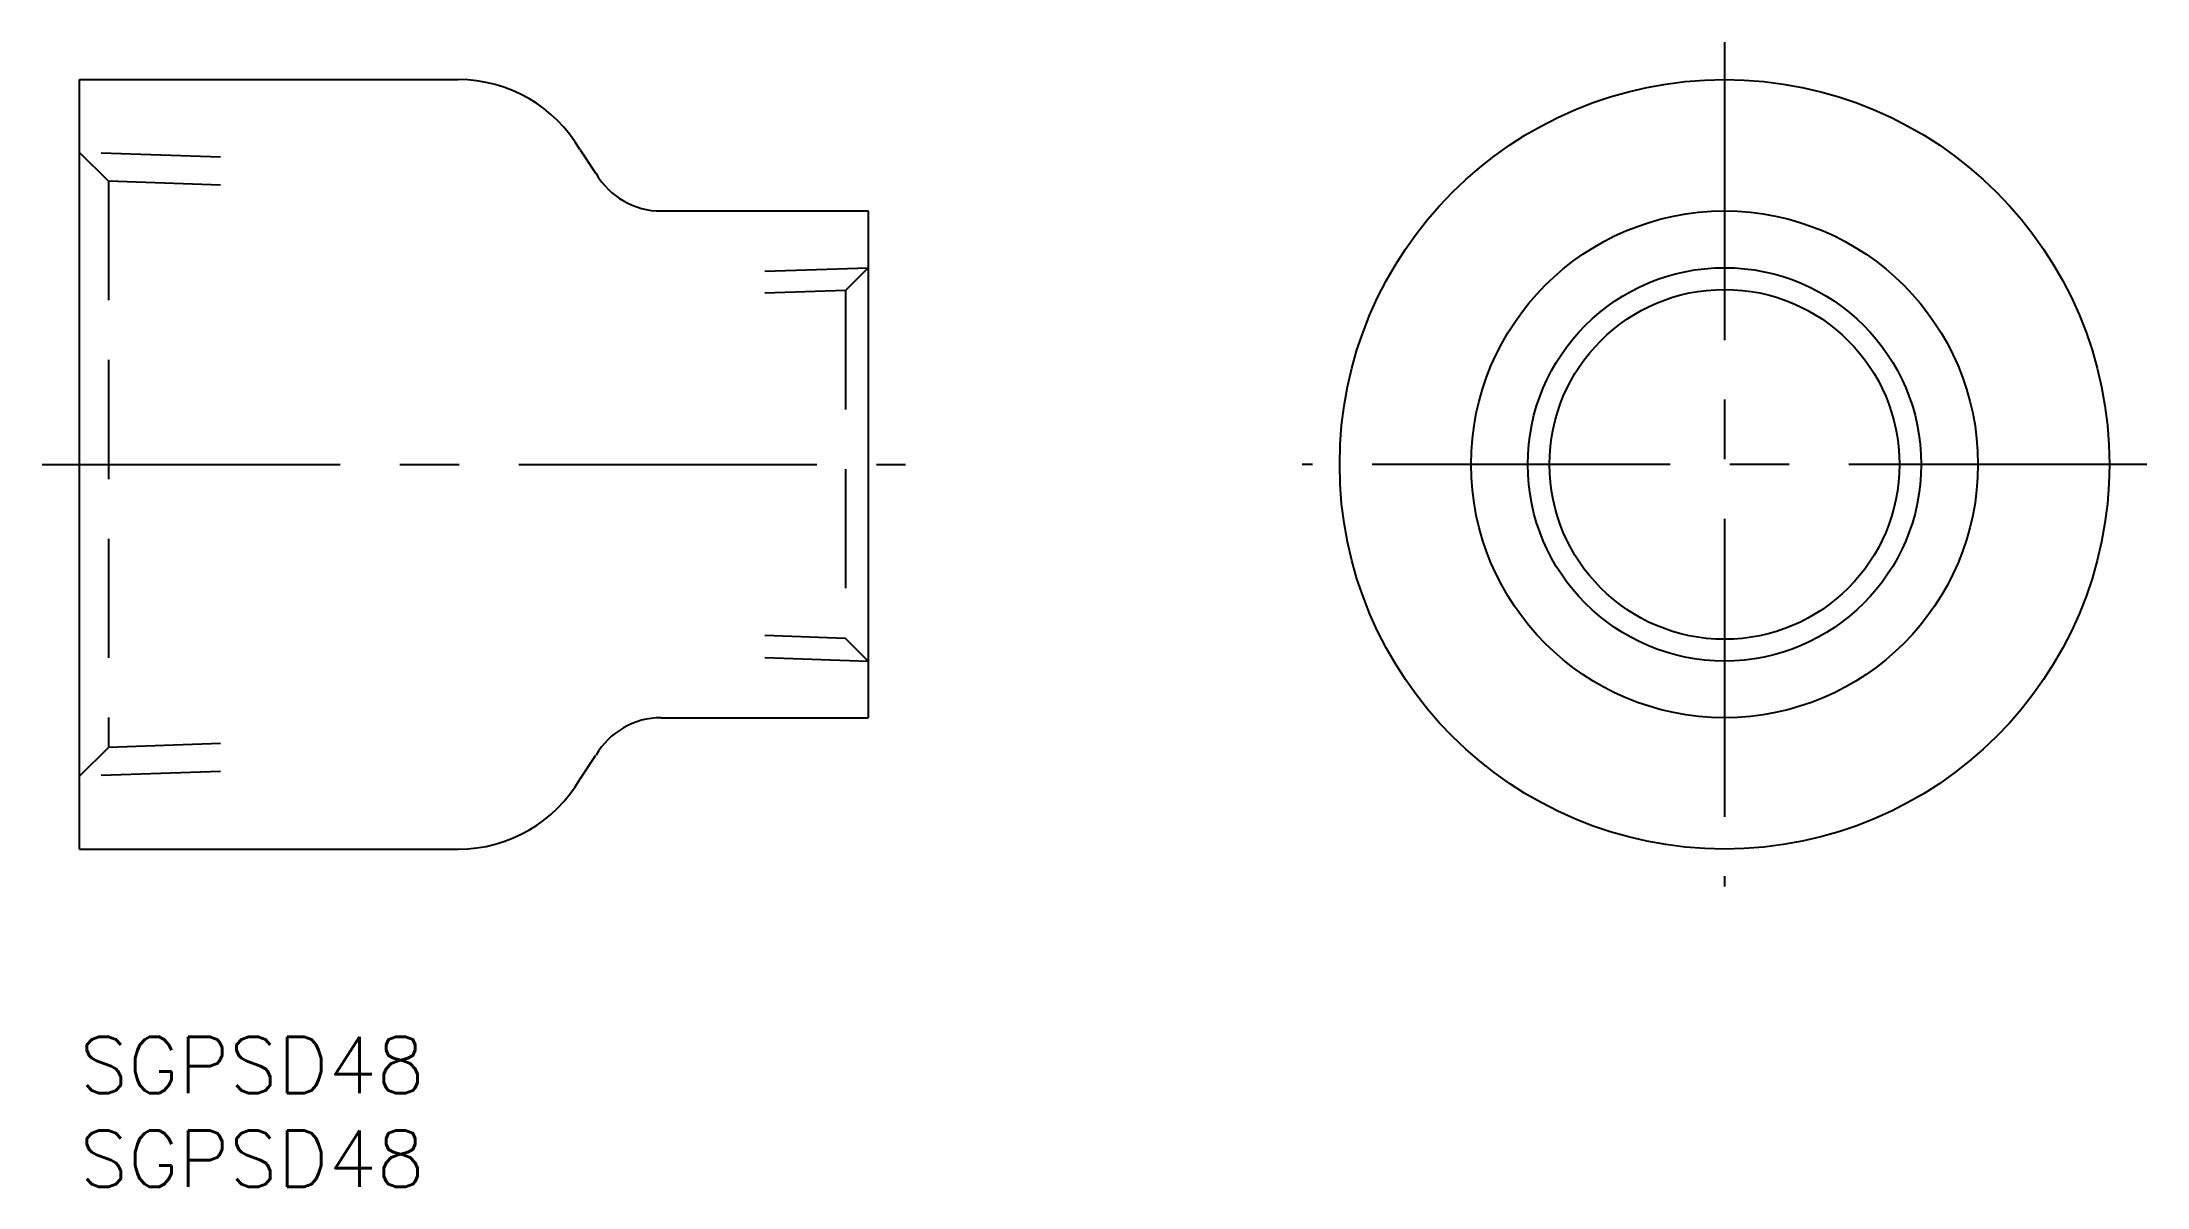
# Model space of a CAD drawing. Extents: x -2 to 110, y -8 to 53.
import ezdxf

# ---------------------------------------------------------------- set-up
doc = ezdxf.new("R2010")
doc.units = 0
doc.header["$LTSCALE"] = 0.5
doc.linetypes.add('CENTER', pattern=[50.8, 31.75, -6.35, 6.35, -6.35])
doc.linetypes.add('DASHED', pattern=[19.05, 12.7, -6.35])
doc.layers.get('0').update_dxf_attribs({"linetype": 'CONTINUOUS'})
for name, color, linetype in [('MSM_CENTER', 1, 'CENTER'), ('MSM_CONTINUOUS', 7, 'CONTINUOUS'), ('MSM_DASHED', 4, 'DASHED'), ('MSM_NARROW', 5, 'CONTINUOUS'), ('MSM_PART_NUMBER', 7, 'CONTINUOUS')]:
    doc.layers.add(name, color=color, linetype=linetype)
doc.styles.get("Standard").update_dxf_attribs({"font": 'txt.shx', "height": 3, "bigfont": 'bigfont.shx'})

# ---------------------------------------------------------------- blocks, each defined once
blk = doc.blocks.new('*U7')
at = {"layer": 'MSM_PART_NUMBER'}
blk.add_text('SGPSD48', height=3, dxfattribs=at).set_placement((0, -3))
blk = doc.blocks.new('*U8')
at = {"layer": 'MSM_PART_NUMBER'}
blk.add_text('SGPSD48', height=3, dxfattribs=at).set_placement((0, -8))

msp = doc.modelspace()

# ---------------------------------------------------------------- linework, layer by layer
for p, q in [((26.67, 47.25), (27.5, 46)), ((26.67, 13.75), (27.5, 15))]:
    msp.add_line(p, q)
at = {"layer": 'MSM_CENTER'}
for p, q in [((87.62, 53), (87.62, 8)), ((-2, 30.5), (44, 30.5)), ((110.12, 30.5), (65.12, 30.5))]:
    msp.add_line(p, q, dxfattribs=at)
at = {"layer": 'MSM_CONTINUOUS'}
for p, q in [((0, 10), (0, 51)), ((0, 51), (20.17, 51)), ((30.97, 44), (42, 44)), ((42, 44), (42, 17)), ((30.97, 17), (42, 17)), ((0, 10), (20.17, 10))]:
    msp.add_line(p, q, dxfattribs=at)
for radius in [20.5, 13.5, 9.32]:
    msp.add_circle((87.62, 30.5), radius, dxfattribs=at)
for centre, radius, start, end in [((20.17, 43.5), 7.5, 30, 90), ((30.97, 48), 4, 210, 270), ((30.97, 13), 4, 90, 150), ((20.17, 17.5), 7.5, 270, 330)]:
    msp.add_arc(centre, radius, start, end, dxfattribs=at)
at = {"layer": 'MSM_DASHED'}
for p, q in [((7.5, 46.86), (0, 47.12)), ((1.53, 45.59), (0, 47.12)), ((1.53, 45.59), (1.53, 15.41)), ((7.5, 45.38), (1.53, 45.59)), ((36.5, 40.79), (42, 40.98)), ((40.8, 39.77), (42, 40.98)), ((40.8, 39.77), (36.5, 39.62)), ((40.8, 39.77), (40.8, 21.23)), ((40.8, 21.23), (36.5, 21.38)), ((36.5, 20.21), (42, 20.02)), ((40.8, 21.23), (42, 20.02)), ((1.53, 15.41), (0, 13.88)), ((7.5, 15.62), (1.53, 15.41)), ((7.5, 14.14), (0, 13.88))]:
    msp.add_line(p, q, dxfattribs=at)
at = {"layer": 'MSM_NARROW'}
msp.add_circle((87.62, 30.5), 10.48, dxfattribs=at)

# ---------------------------------------------------------------- block references
at = {"layer": 'MSM_CONTINUOUS'}
for name in ['*U7', '*U8']:
    msp.add_blockref(name, (0, 0), dxfattribs=at)

doc.saveas('drawing.dxf')
